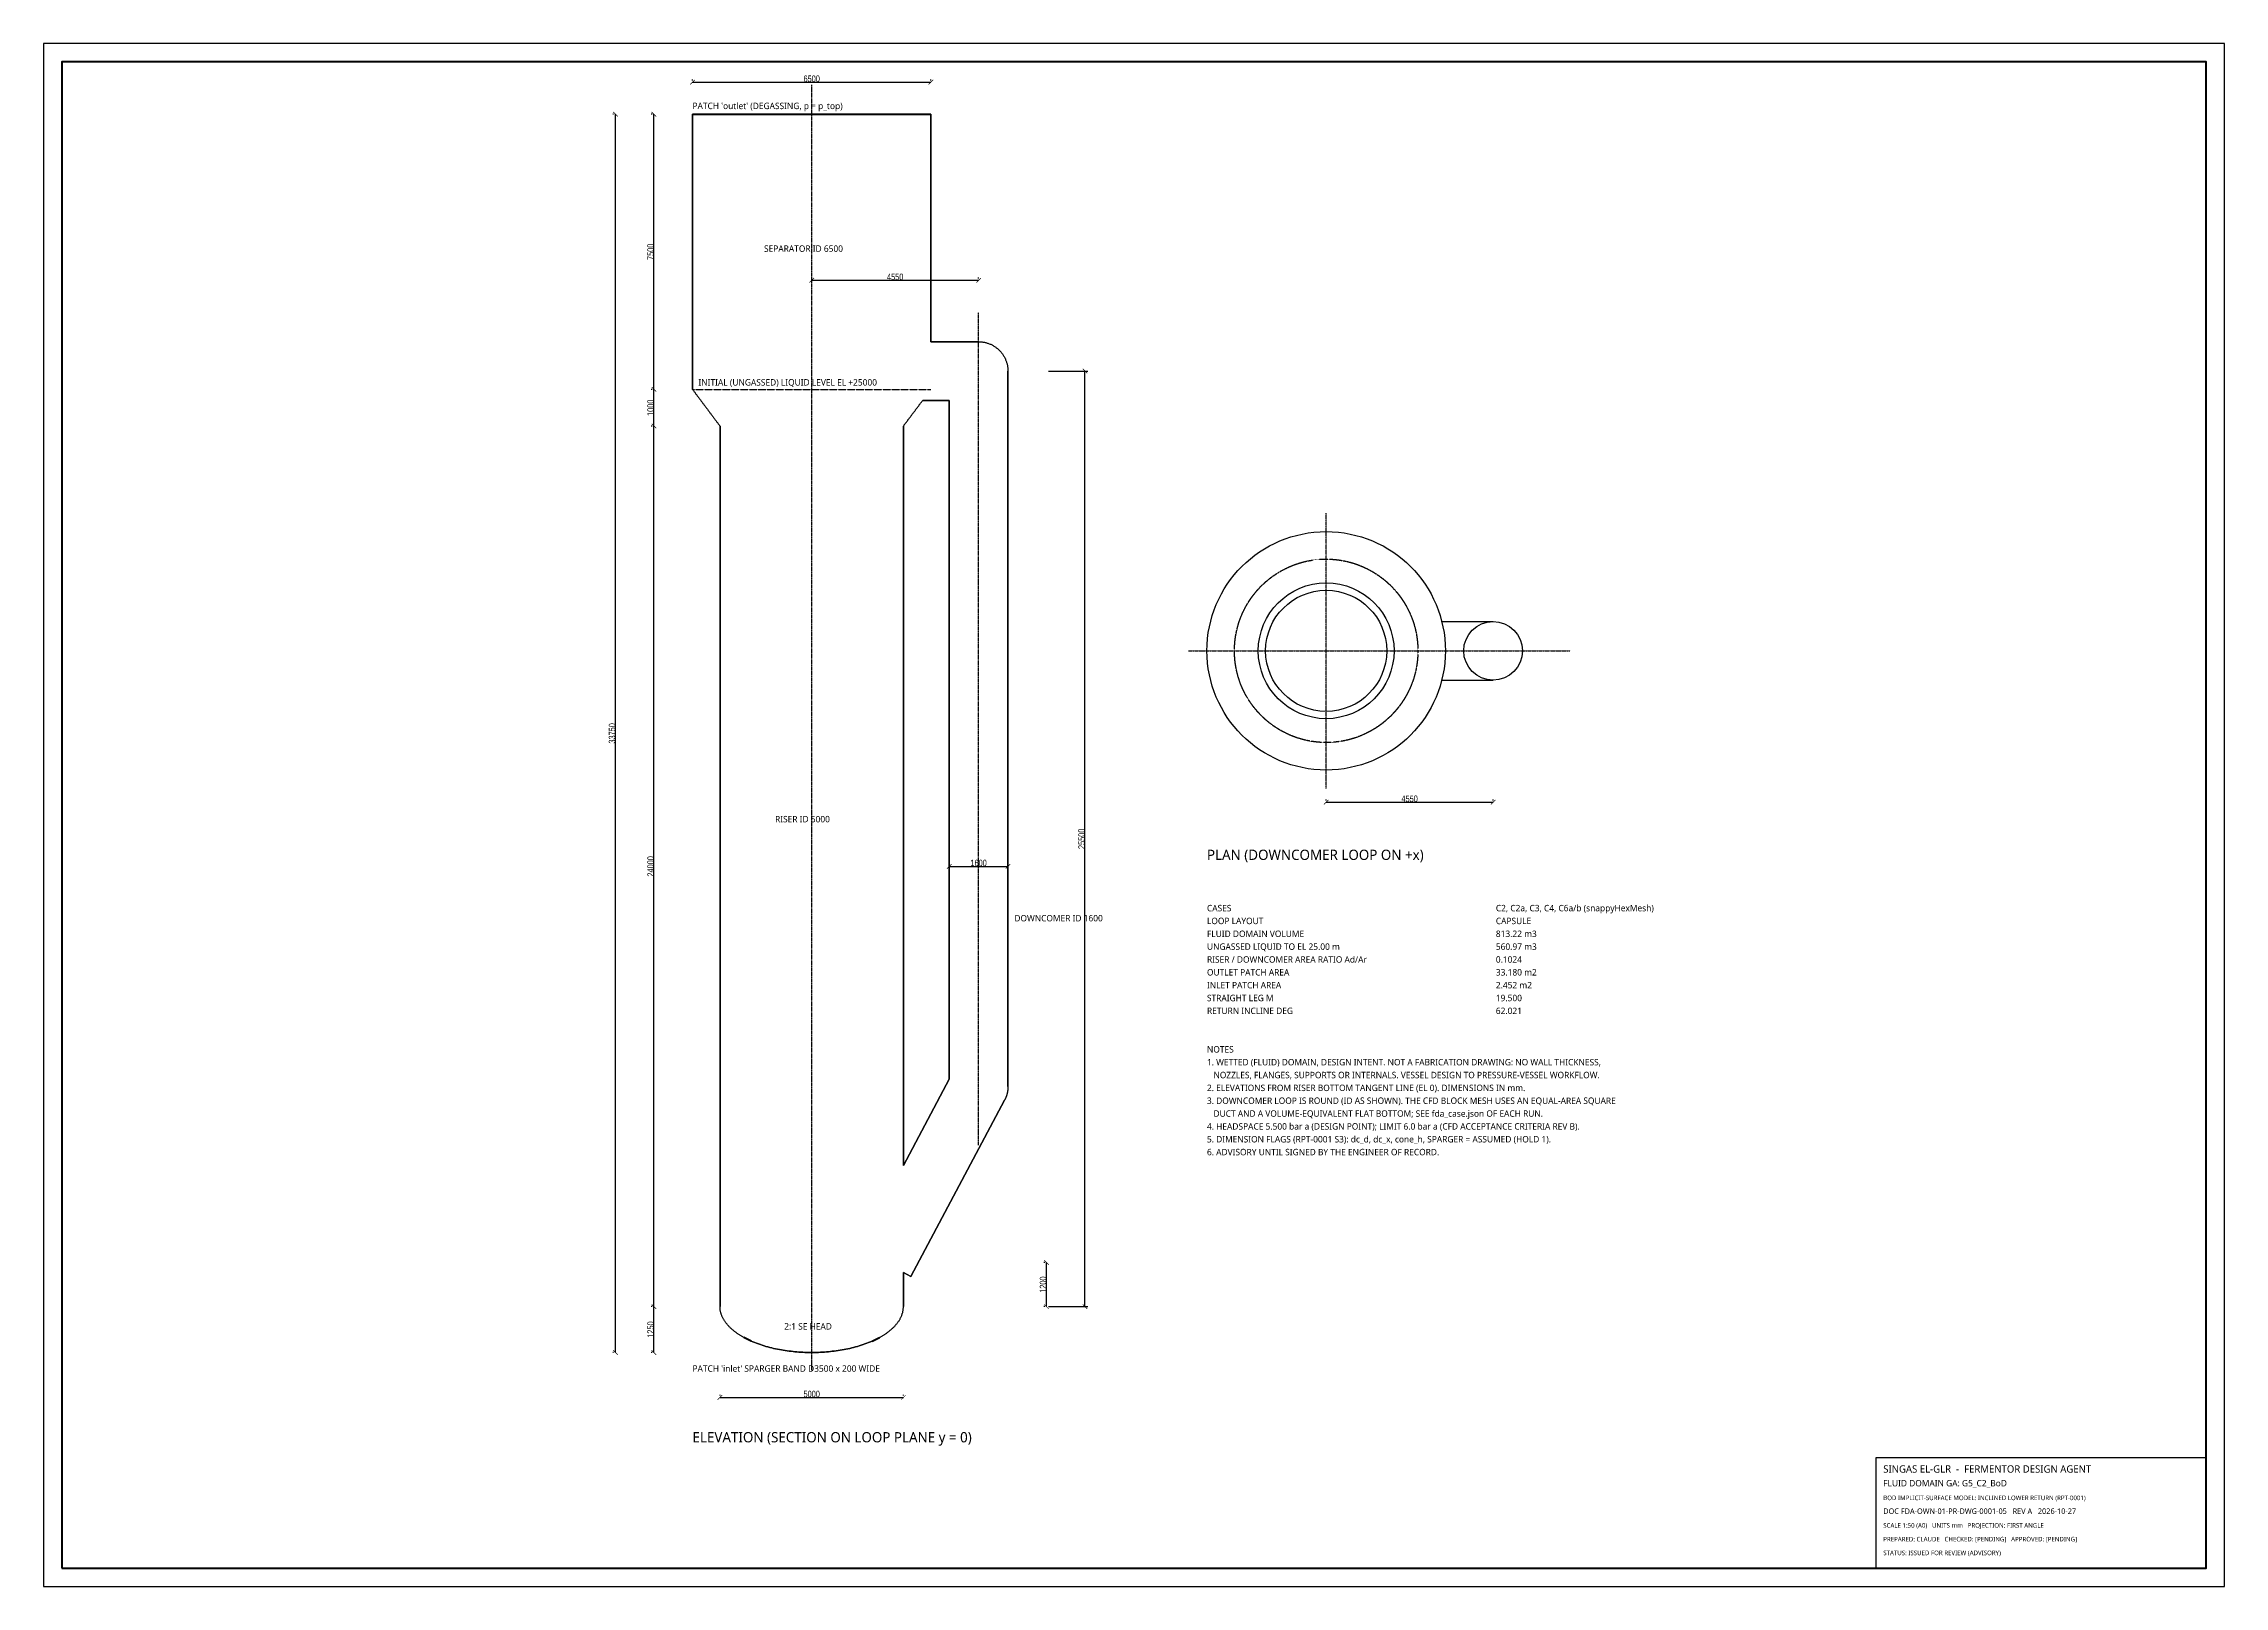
# Model space of a CAD drawing. Header units: millimetres. Extents: x -20939 to 38511, y -7625 to 34425.
import ezdxf

# ---------------------------------------------------------------- set-up
doc = ezdxf.new("R2010")
doc.units = ezdxf.units.MM
doc.linetypes.add('CENTER', pattern=[5.08, 3.175, -0.635, 0.635, -0.635])
doc.linetypes.add('DASHED', pattern=[1.524, 1.27, -0.254])
for name, color, linetype in [('BORDER', 7, 'Continuous'), ('CENTRE', 1, 'CENTER'), ('DIM', 3, 'Continuous'), ('HATCH_LIQ', 5, 'Continuous'), ('HIDDEN', 8, 'DASHED'), ('OUTLINE', 7, 'Continuous'), ('PATCH_INLET', 6, 'Continuous'), ('PATCH_OUTLET', 4, 'Continuous'), ('TEXT', 7, 'Continuous')]:
    doc.layers.add(name, color=color, linetype=linetype)
doc.styles.add('OpenSans', font='OpenSans-Regular.ttf')
doc.styles.add('OpenSansCondensed-Light', font='OpenSansCondensed-Light.ttf')
doc.dimstyles.new('FDA', dxfattribs={"dimscale": 50, "dimtxt": 3.5, "dimasz": 2.5, "dimexe": 1.5, "dimexo": 1, "dimgap": 0.1, "dimtad": 1, "dimdec": 0, "dimzin": 12, "dimdsep": 46, "dimtxsty": 'OpenSansCondensed-Light', "dimblk": 'ARCHTICK', "dimcen": 2.5, "dimazin": 3, "dimtfac": 0.5, "dimtmove": 2, "dimatfit": 3})

# ---------------------------------------------------------------- blocks, each defined once
blk = doc.blocks.new('_ARCHTICK')
at = {"color": 0, "linetype": 'BYBLOCK', "const_width": 0.15}
blk.add_lwpolyline([(-0.5, -0.5), (0.5, 0.5)], dxfattribs=at)

msp = doc.modelspace()

# ---------------------------------------------------------------- linework, layer by layer
at = {"layer": 'BORDER'}
for points in [[(-20938.9, -7625), (38511.1, -7625), (38511.1, 34425), (-20938.9, 34425)], [(29011.1, -7125), (38011.1, -7125), (38011.1, -4125), (29011.1, -4125)]]:
    msp.add_lwpolyline(points, close=True, dxfattribs=at)
at = {"layer": 'BORDER', "lineweight": 50}
msp.add_lwpolyline([(-20438.9, -7125), (38011.1, -7125), (38011.1, 33925), (-20438.9, 33925)], close=True, dxfattribs=at)
at = {"layer": 'CENTRE'}
for p, q in [((0, -1750), (0, 33300)), ((4550, 4400), (4550, 27100)), ((14025, 14125), (14025, 21625)), ((10275, 17875), (20675, 17875))]:
    msp.add_line(p, q, dxfattribs=at)
at = {"layer": 'HATCH_LIQ', "linetype": 'DASHED'}
msp.add_line((-3250, 25000), (3250, 25000), dxfattribs=at)
at = {"layer": 'HIDDEN'}
msp.add_circle((14025, 17875), 2500, dxfattribs=at)
at = {"layer": 'OUTLINE'}
for p, q in [((17175, 18675), (18575, 18675)), ((17175, 17075), (18575, 17075))]:
    msp.add_line(p, q, dxfattribs=at)
for points in [[(-3250, 32500), (3250, 32500)], [(-3250, 25000), (-3250, 32500)], [(3250, 32500), (-3250, 32500)], [(-3250, 32500), (-3250, 25000)], [(3250, 32500), (3250, 26300)], [(3250, 26300), (3250, 32500)], [(3250, 26300), (4550, 26300)], [(4550, 26300), (3250, 26300)], [(4550, 26300), (4569.9, 26299.8), (4589.9, 26299), (4609.8, 26297.8), (4629.7, 26296), (4649.5, 26293.8), (4669.2, 26291.1), (4688.9, 26287.8), (4708.5, 26284.1), (4728, 26279.9), (4747.4, 26275.3), (4766.7, 26270.1), (4785.8, 26264.5), (4804.8, 26258.3), (4823.6, 26251.8), (4842.3, 26244.7), (4860.7, 26237.2), (4879, 26229.2), (4897.1, 26220.8), (4915, 26211.9), (4932.6, 26202.6), (4950, 26192.8), (4967.1, 26182.6), (4984, 26172), (5000.7, 26161), (5017, 26149.6), (5033, 26137.7), (5048.8, 26125.5), (5064.2, 26112.8), (5079.3, 26099.8), (5094.1, 26086.4), (5108.6, 26072.7), (5122.7, 26058.6), (5136.4, 26044.1), (5149.8, 26029.3), (5162.8, 26014.2), (5175.5, 25998.8), (5187.7, 25983), (5199.6, 25967), (5211, 25950.7), (5222, 25934), (5232.6, 25917.1), (5242.8, 25900), (5252.6, 25882.6), (5261.9, 25865), (5270.8, 25847.1), (5279.2, 25829), (5287.2, 25810.7), (5294.7, 25792.3), (5301.8, 25773.6), (5308.3, 25754.8), (5314.5, 25735.8), (5320.1, 25716.7), (5325.3, 25697.4), (5329.9, 25678), (5334.1, 25658.5), (5337.8, 25638.9), (5341.1, 25619.2), (5343.8, 25599.5), (5346, 25579.7), (5347.8, 25559.8), (5349, 25539.9), (5349.8, 25519.9), (5350, 25500)], [(4550, 26300), (4569.9, 26299.8), (4589.9, 26299), (4609.8, 26297.8), (4629.7, 26296), (4649.5, 26293.8), (4669.2, 26291.1), (4688.9, 26287.8), (4708.5, 26284.1), (4728, 26279.9), (4747.4, 26275.3), (4766.7, 26270.1), (4785.8, 26264.5), (4804.8, 26258.3), (4823.6, 26251.8), (4842.3, 26244.7), (4860.7, 26237.2), (4879, 26229.2), (4897.1, 26220.8), (4915, 26211.9), (4932.6, 26202.6), (4950, 26192.8), (4967.1, 26182.6), (4984, 26172), (5000.7, 26161), (5017, 26149.6), (5033, 26137.7), (5048.8, 26125.5), (5064.2, 26112.8), (5079.3, 26099.8), (5094.1, 26086.4), (5108.6, 26072.7), (5122.7, 26058.6), (5136.4, 26044.1), (5149.8, 26029.3), (5162.8, 26014.2), (5175.5, 25998.8), (5187.7, 25983), (5199.6, 25967), (5211, 25950.7), (5222, 25934), (5232.6, 25917.1), (5242.8, 25900), (5252.6, 25882.6), (5261.9, 25865), (5270.8, 25847.1), (5279.2, 25829), (5287.2, 25810.7), (5294.7, 25792.3), (5301.8, 25773.6), (5308.3, 25754.8), (5314.5, 25735.8), (5320.1, 25716.7), (5325.3, 25697.4), (5329.9, 25678), (5334.1, 25658.5), (5337.8, 25638.9), (5341.1, 25619.2), (5343.8, 25599.5), (5346, 25579.7), (5347.8, 25559.8), (5349, 25539.9), (5349.8, 25519.9), (5350, 25500)], [(-3250, 25000), (-3238.1, 24984.1), (-3226.2, 24968.3), (-3214.3, 24952.4), (-3202.4, 24936.5), (-3190.5, 24920.6), (-3178.6, 24904.8), (-3166.7, 24888.9), (-3154.8, 24873), (-3142.9, 24857.1), (-3131, 24841.3), (-3119, 24825.4), (-3107.1, 24809.5), (-3095.2, 24793.7), (-3083.3, 24777.8), (-3071.4, 24761.9), (-3059.5, 24746), (-3047.6, 24730.2), (-3035.7, 24714.3), (-3023.8, 24698.4), (-3011.9, 24682.5), (-3000, 24666.7), (-2988.1, 24650.8), (-2976.2, 24634.9), (-2964.3, 24619), (-2952.4, 24603.2), (-2940.5, 24587.3), (-2928.6, 24571.4), (-2916.7, 24555.6), (-2904.8, 24539.7), (-2892.9, 24523.8), (-2881, 24507.9), (-2869, 24492.1), (-2857.1, 24476.2), (-2845.2, 24460.3), (-2833.3, 24444.4), (-2821.4, 24428.6), (-2809.5, 24412.7), (-2797.6, 24396.8), (-2785.7, 24381), (-2773.8, 24365.1), (-2761.9, 24349.2), (-2750, 24333.3), (-2738.1, 24317.5), (-2726.2, 24301.6), (-2714.3, 24285.7), (-2702.4, 24269.8), (-2690.5, 24254), (-2678.6, 24238.1), (-2666.7, 24222.2), (-2654.8, 24206.3), (-2642.9, 24190.5), (-2631, 24174.6), (-2619, 24158.7), (-2607.1, 24142.9), (-2595.2, 24127), (-2583.3, 24111.1), (-2571.4, 24095.2), (-2559.5, 24079.4), (-2547.6, 24063.5), (-2535.7, 24047.6), (-2523.8, 24031.7), (-2511.9, 24015.9), (-2500, 24000)], [(-3250, 25000), (-3238.1, 24984.1), (-3226.2, 24968.3), (-3214.3, 24952.4), (-3202.4, 24936.5), (-3190.5, 24920.6), (-3178.6, 24904.8), (-3166.7, 24888.9), (-3154.8, 24873), (-3142.9, 24857.1), (-3131, 24841.3), (-3119, 24825.4), (-3107.1, 24809.5), (-3095.2, 24793.7), (-3083.3, 24777.8), (-3071.4, 24761.9), (-3059.5, 24746), (-3047.6, 24730.2), (-3035.7, 24714.3), (-3023.8, 24698.4), (-3011.9, 24682.5), (-3000, 24666.7), (-2988.1, 24650.8), (-2976.2, 24634.9), (-2964.3, 24619), (-2952.4, 24603.2), (-2940.5, 24587.3), (-2928.6, 24571.4), (-2916.7, 24555.6), (-2904.8, 24539.7), (-2892.9, 24523.8), (-2881, 24507.9), (-2869, 24492.1), (-2857.1, 24476.2), (-2845.2, 24460.3), (-2833.3, 24444.4), (-2821.4, 24428.6), (-2809.5, 24412.7), (-2797.6, 24396.8), (-2785.7, 24381), (-2773.8, 24365.1), (-2761.9, 24349.2), (-2750, 24333.3), (-2738.1, 24317.5), (-2726.2, 24301.6), (-2714.3, 24285.7), (-2702.4, 24269.8), (-2690.5, 24254), (-2678.6, 24238.1), (-2666.7, 24222.2), (-2654.8, 24206.3), (-2642.9, 24190.5), (-2631, 24174.6), (-2619, 24158.7), (-2607.1, 24142.9), (-2595.2, 24127), (-2583.3, 24111.1), (-2571.4, 24095.2), (-2559.5, 24079.4), (-2547.6, 24063.5), (-2535.7, 24047.6), (-2523.8, 24031.7), (-2511.9, 24015.9), (-2500, 24000)], [(5350, 25500), (5350, 6000)], [(5350, 6000), (5350, 25500)], [(2500, 24000), (2508.3, 24011.1), (2516.7, 24022.2), (2525, 24033.3), (2533.3, 24044.4), (2541.7, 24055.6), (2550, 24066.7), (2558.3, 24077.8), (2566.7, 24088.9), (2575, 24100), (2583.3, 24111.1), (2591.7, 24122.2), (2600, 24133.3), (2608.3, 24144.4), (2616.7, 24155.6), (2625, 24166.7), (2633.3, 24177.8), (2641.7, 24188.9), (2650, 24200), (2658.3, 24211.1), (2666.7, 24222.2), (2675, 24233.3), (2683.3, 24244.4), (2691.7, 24255.6), (2700, 24266.7), (2708.3, 24277.8), (2716.7, 24288.9), (2725, 24300), (2733.3, 24311.1), (2741.7, 24322.2), (2750, 24333.3), (2758.3, 24344.4), (2766.7, 24355.6), (2775, 24366.7), (2783.3, 24377.8), (2791.7, 24388.9), (2800, 24400), (2808.3, 24411.1), (2816.7, 24422.2), (2825, 24433.3), (2833.3, 24444.4), (2841.7, 24455.6), (2850, 24466.7), (2858.3, 24477.8), (2866.7, 24488.9), (2875, 24500), (2883.3, 24511.1), (2891.7, 24522.2), (2900, 24533.3), (2908.3, 24544.4), (2916.7, 24555.6), (2925, 24566.7), (2933.3, 24577.8), (2941.7, 24588.9), (2950, 24600), (2958.3, 24611.1), (2966.7, 24622.2), (2975, 24633.3), (2983.3, 24644.4), (2991.7, 24655.6), (3000, 24666.7), (3008.3, 24677.8), (3016.7, 24688.9), (3025, 24700)], [(2500, 24000), (2508.3, 24011.1), (2516.7, 24022.2), (2525, 24033.3), (2533.3, 24044.4), (2541.7, 24055.6), (2550, 24066.7), (2558.3, 24077.8), (2566.7, 24088.9), (2575, 24100), (2583.3, 24111.1), (2591.7, 24122.2), (2600, 24133.3), (2608.3, 24144.4), (2616.7, 24155.6), (2625, 24166.7), (2633.3, 24177.8), (2641.7, 24188.9), (2650, 24200), (2658.3, 24211.1), (2666.7, 24222.2), (2675, 24233.3), (2683.3, 24244.4), (2691.7, 24255.6), (2700, 24266.7), (2708.3, 24277.8), (2716.7, 24288.9), (2725, 24300), (2733.3, 24311.1), (2741.7, 24322.2), (2750, 24333.3), (2758.3, 24344.4), (2766.7, 24355.6), (2775, 24366.7), (2783.3, 24377.8), (2791.7, 24388.9), (2800, 24400), (2808.3, 24411.1), (2816.7, 24422.2), (2825, 24433.3), (2833.3, 24444.4), (2841.7, 24455.6), (2850, 24466.7), (2858.3, 24477.8), (2866.7, 24488.9), (2875, 24500), (2883.3, 24511.1), (2891.7, 24522.2), (2900, 24533.3), (2908.3, 24544.4), (2916.7, 24555.6), (2925, 24566.7), (2933.3, 24577.8), (2941.7, 24588.9), (2950, 24600), (2958.3, 24611.1), (2966.7, 24622.2), (2975, 24633.3), (2983.3, 24644.4), (2991.7, 24655.6), (3000, 24666.7), (3008.3, 24677.8), (3016.7, 24688.9), (3025, 24700)], [(3750, 24700), (3025, 24700)], [(3025, 24700), (3750, 24700)], [(3750, 6199.3), (3750, 24700)], [(3750, 24700), (3750, 6199.3)], [(-2500, 0), (-2500, 24000)], [(-2500, 24000), (-2500, 0)], [(2500, 24000), (2500, 3846.4)], [(2500, 3846.4), (2500, 24000)], [(2500, 3846.4), (3750, 6199.3)], [(3750, 6199.3), (2500, 3846.4)], [(5350, 6000), (5350, 5993.8), (5349.9, 5987.6), (5349.8, 5981.4), (5349.6, 5975.2), (5349.4, 5969), (5349.1, 5962.8), (5348.8, 5956.6), (5348.5, 5950.4), (5348.1, 5944.2), (5347.6, 5938.1), (5347.1, 5931.9), (5346.5, 5925.7), (5345.9, 5919.5), (5345.3, 5913.4), (5344.6, 5907.2), (5343.9, 5901), (5343.1, 5894.9), (5342.2, 5888.7), (5341.3, 5882.6), (5340.4, 5876.5), (5339.4, 5870.4), (5338.4, 5864.2), (5337.3, 5858.1), (5336.2, 5852), (5335, 5845.9), (5333.8, 5839.9), (5332.5, 5833.8), (5331.2, 5827.7), (5329.9, 5821.7), (5328.5, 5815.6), (5327, 5809.6), (5325.5, 5803.6), (5324, 5797.6), (5322.4, 5791.6), (5320.7, 5785.6), (5319.1, 5779.6), (5317.3, 5773.7), (5315.5, 5767.8), (5313.7, 5761.8), (5311.9, 5755.9), (5309.9, 5750), (5308, 5744.1), (5306, 5738.3), (5303.9, 5732.4), (5301.8, 5726.6), (5299.7, 5720.8), (5297.5, 5715), (5295.3, 5709.2), (5293, 5703.4), (5290.7, 5697.7), (5288.3, 5691.9), (5285.9, 5686.2), (5283.4, 5680.5), (5280.9, 5674.8), (5278.4, 5669.2), (5275.8, 5663.5), (5273.2, 5657.9), (5270.5, 5652.3), (5267.8, 5646.8), (5265, 5641.2), (5262.2, 5635.7), (5259.4, 5630.2), (5256.5, 5624.7)], [(5350, 6000), (5350, 5993.8), (5349.9, 5987.6), (5349.8, 5981.4), (5349.6, 5975.2), (5349.4, 5969), (5349.1, 5962.8), (5348.8, 5956.6), (5348.5, 5950.4), (5348.1, 5944.2), (5347.6, 5938.1), (5347.1, 5931.9), (5346.5, 5925.7), (5345.9, 5919.5), (5345.3, 5913.4), (5344.6, 5907.2), (5343.9, 5901), (5343.1, 5894.9), (5342.2, 5888.7), (5341.3, 5882.6), (5340.4, 5876.5), (5339.4, 5870.4), (5338.4, 5864.2), (5337.3, 5858.1), (5336.2, 5852), (5335, 5845.9), (5333.8, 5839.9), (5332.5, 5833.8), (5331.2, 5827.7), (5329.9, 5821.7), (5328.5, 5815.6), (5327, 5809.6), (5325.5, 5803.6), (5324, 5797.6), (5322.4, 5791.6), (5320.7, 5785.6), (5319.1, 5779.6), (5317.3, 5773.7), (5315.5, 5767.8), (5313.7, 5761.8), (5311.9, 5755.9), (5309.9, 5750), (5308, 5744.1), (5306, 5738.3), (5303.9, 5732.4), (5301.8, 5726.6), (5299.7, 5720.8), (5297.5, 5715), (5295.3, 5709.2), (5293, 5703.4), (5290.7, 5697.7), (5288.3, 5691.9), (5285.9, 5686.2), (5283.4, 5680.5), (5280.9, 5674.8), (5278.4, 5669.2), (5275.8, 5663.5), (5273.2, 5657.9), (5270.5, 5652.3), (5267.8, 5646.8), (5265, 5641.2), (5262.2, 5635.7), (5259.4, 5630.2), (5256.5, 5624.7)], [(5256.5, 5624.7), (2706.5, 824.7)], [(2706.5, 824.7), (5256.5, 5624.7)], [(2500, 934.4), (2500, 0)], [(2706.5, 824.7), (2500, 934.4)], [(2500, 0), (2500, 934.4)], [(2500, 934.4), (2706.5, 824.7)], [(-1850, -840.8), (-1865.5, -832.2), (-1880.9, -823.5), (-1896.2, -814.6), (-1911.4, -805.7), (-1926.6, -796.6), (-1941.7, -787.4), (-1956.7, -778), (-1971.6, -768.5), (-1986.5, -758.9), (-2001.2, -749.2), (-2015.9, -739.3), (-2030.5, -729.2), (-2044.9, -719.1), (-2059.3, -708.8), (-2073.5, -698.3), (-2087.7, -687.7), (-2101.7, -676.9), (-2115.6, -666), (-2129.4, -654.9), (-2143.1, -643.7), (-2156.6, -632.3), (-2170, -620.7), (-2183.2, -609), (-2196.3, -597.1), (-2209.3, -585), (-2222, -572.8), (-2234.7, -560.4), (-2247.1, -547.8), (-2259.4, -535.1), (-2271.4, -522.2), (-2283.3, -509.1), (-2295, -495.8), (-2306.4, -482.3), (-2317.7, -468.6), (-2328.7, -454.8), (-2339.4, -440.8), (-2349.9, -426.5), (-2360.2, -412.1), (-2370.2, -397.5), (-2379.9, -382.8), (-2389.3, -367.8), (-2398.4, -352.6), (-2407.3, -337.3), (-2415.7, -321.8), (-2423.9, -306.1), (-2431.7, -290.2), (-2439.1, -274.2), (-2446.2, -258), (-2452.9, -241.6), (-2459.1, -225.1), (-2465, -208.4), (-2470.5, -191.5), (-2475.5, -174.6), (-2480.1, -157.5), (-2484.2, -140.3), (-2487.9, -123), (-2491.1, -105.6), (-2493.8, -88.1), (-2496, -70.6), (-2497.8, -53), (-2499, -35.4), (-2499.8, -17.7), (-2500, 0)], [(-1850, -840.8), (-1865.5, -832.2), (-1880.9, -823.5), (-1896.2, -814.6), (-1911.4, -805.7), (-1926.6, -796.6), (-1941.7, -787.4), (-1956.7, -778), (-1971.6, -768.5), (-1986.5, -758.9), (-2001.2, -749.2), (-2015.9, -739.3), (-2030.5, -729.2), (-2044.9, -719.1), (-2059.3, -708.8), (-2073.5, -698.3), (-2087.7, -687.7), (-2101.7, -676.9), (-2115.6, -666), (-2129.4, -654.9), (-2143.1, -643.7), (-2156.6, -632.3), (-2170, -620.7), (-2183.2, -609), (-2196.3, -597.1), (-2209.3, -585), (-2222, -572.8), (-2234.7, -560.4), (-2247.1, -547.8), (-2259.4, -535.1), (-2271.4, -522.2), (-2283.3, -509.1), (-2295, -495.8), (-2306.4, -482.3), (-2317.7, -468.6), (-2328.7, -454.8), (-2339.4, -440.8), (-2349.9, -426.5), (-2360.2, -412.1), (-2370.2, -397.5), (-2379.9, -382.8), (-2389.3, -367.8), (-2398.4, -352.6), (-2407.3, -337.3), (-2415.7, -321.8), (-2423.9, -306.1), (-2431.7, -290.2), (-2439.1, -274.2), (-2446.2, -258), (-2452.9, -241.6), (-2459.1, -225.1), (-2465, -208.4), (-2470.5, -191.5), (-2475.5, -174.6), (-2480.1, -157.5), (-2484.2, -140.3), (-2487.9, -123), (-2491.1, -105.6), (-2493.8, -88.1), (-2496, -70.6), (-2497.8, -53), (-2499, -35.4), (-2499.8, -17.7), (-2500, 0)], [(1850, -840.8), (1865.5, -832.2), (1880.9, -823.5), (1896.2, -814.6), (1911.4, -805.7), (1926.6, -796.6), (1941.7, -787.4), (1956.7, -778), (1971.6, -768.5), (1986.5, -758.9), (2001.2, -749.2), (2015.9, -739.3), (2030.5, -729.2), (2044.9, -719.1), (2059.3, -708.8), (2073.5, -698.3), (2087.7, -687.7), (2101.7, -676.9), (2115.6, -666), (2129.4, -654.9), (2143.1, -643.7), (2156.6, -632.3), (2170, -620.7), (2183.2, -609), (2196.3, -597.1), (2209.3, -585), (2222, -572.8), (2234.7, -560.4), (2247.1, -547.8), (2259.4, -535.1), (2271.4, -522.2), (2283.3, -509.1), (2295, -495.8), (2306.4, -482.3), (2317.7, -468.6), (2328.7, -454.8), (2339.4, -440.8), (2349.9, -426.5), (2360.2, -412.1), (2370.2, -397.5), (2379.9, -382.8), (2389.3, -367.8), (2398.4, -352.6), (2407.3, -337.3), (2415.7, -321.8), (2423.9, -306.1), (2431.7, -290.2), (2439.1, -274.2), (2446.2, -258), (2452.9, -241.6), (2459.1, -225.1), (2465, -208.4), (2470.5, -191.5), (2475.5, -174.6), (2480.1, -157.5), (2484.2, -140.3), (2487.9, -123), (2491.1, -105.6), (2493.8, -88.1), (2496, -70.6), (2497.8, -53), (2499, -35.4), (2499.8, -17.7), (2500, 0)], [(1850, -840.8), (1865.5, -832.2), (1880.9, -823.5), (1896.2, -814.6), (1911.4, -805.7), (1926.6, -796.6), (1941.7, -787.4), (1956.7, -778), (1971.6, -768.5), (1986.5, -758.9), (2001.2, -749.2), (2015.9, -739.3), (2030.5, -729.2), (2044.9, -719.1), (2059.3, -708.8), (2073.5, -698.3), (2087.7, -687.7), (2101.7, -676.9), (2115.6, -666), (2129.4, -654.9), (2143.1, -643.7), (2156.6, -632.3), (2170, -620.7), (2183.2, -609), (2196.3, -597.1), (2209.3, -585), (2222, -572.8), (2234.7, -560.4), (2247.1, -547.8), (2259.4, -535.1), (2271.4, -522.2), (2283.3, -509.1), (2295, -495.8), (2306.4, -482.3), (2317.7, -468.6), (2328.7, -454.8), (2339.4, -440.8), (2349.9, -426.5), (2360.2, -412.1), (2370.2, -397.5), (2379.9, -382.8), (2389.3, -367.8), (2398.4, -352.6), (2407.3, -337.3), (2415.7, -321.8), (2423.9, -306.1), (2431.7, -290.2), (2439.1, -274.2), (2446.2, -258), (2452.9, -241.6), (2459.1, -225.1), (2465, -208.4), (2470.5, -191.5), (2475.5, -174.6), (2480.1, -157.5), (2484.2, -140.3), (2487.9, -123), (2491.1, -105.6), (2493.8, -88.1), (2496, -70.6), (2497.8, -53), (2499, -35.4), (2499.8, -17.7), (2500, 0)], [(-1650, -939.1), (-1653.2, -937.7), (-1656.5, -936.2), (-1659.7, -934.8), (-1662.9, -933.4), (-1666.2, -931.9), (-1669.4, -930.5), (-1672.6, -929), (-1675.9, -927.6), (-1679.1, -926.1), (-1682.3, -924.6), (-1685.5, -923.2), (-1688.7, -921.7), (-1692, -920.2), (-1695.2, -918.7), (-1698.4, -917.3), (-1701.6, -915.8), (-1704.8, -914.3), (-1708, -912.8), (-1711.2, -911.3), (-1714.4, -909.8), (-1717.6, -908.3), (-1720.8, -906.8), (-1724, -905.2), (-1727.2, -903.7), (-1730.4, -902.2), (-1733.6, -900.6), (-1736.8, -899.1), (-1740, -897.6), (-1743.1, -896), (-1746.3, -894.5), (-1749.5, -892.9), (-1752.7, -891.4), (-1755.9, -889.8), (-1759, -888.2), (-1762.2, -886.7), (-1765.4, -885.1), (-1768.5, -883.5), (-1771.7, -881.9), (-1774.9, -880.3), (-1778, -878.7), (-1781.2, -877.1), (-1784.3, -875.5), (-1787.5, -873.9), (-1790.6, -872.3), (-1793.8, -870.7), (-1796.9, -869.1), (-1800.1, -867.4), (-1803.2, -865.8), (-1806.3, -864.2), (-1809.5, -862.5), (-1812.6, -860.9), (-1815.7, -859.2), (-1818.9, -857.6), (-1822, -855.9), (-1825.1, -854.2), (-1828.2, -852.6), (-1831.3, -850.9), (-1834.5, -849.2), (-1837.6, -847.5), (-1840.7, -845.9), (-1843.8, -844.2), (-1846.9, -842.5), (-1850, -840.8)], [(-1650, -939.1), (-1653.2, -937.7), (-1656.5, -936.2), (-1659.7, -934.8), (-1662.9, -933.4), (-1666.2, -931.9), (-1669.4, -930.5), (-1672.6, -929), (-1675.9, -927.6), (-1679.1, -926.1), (-1682.3, -924.6), (-1685.5, -923.2), (-1688.7, -921.7), (-1692, -920.2), (-1695.2, -918.7), (-1698.4, -917.3), (-1701.6, -915.8), (-1704.8, -914.3), (-1708, -912.8), (-1711.2, -911.3), (-1714.4, -909.8), (-1717.6, -908.3), (-1720.8, -906.8), (-1724, -905.2), (-1727.2, -903.7), (-1730.4, -902.2), (-1733.6, -900.6), (-1736.8, -899.1), (-1740, -897.6), (-1743.1, -896), (-1746.3, -894.5), (-1749.5, -892.9), (-1752.7, -891.4), (-1755.9, -889.8), (-1759, -888.2), (-1762.2, -886.7), (-1765.4, -885.1), (-1768.5, -883.5), (-1771.7, -881.9), (-1774.9, -880.3), (-1778, -878.7), (-1781.2, -877.1), (-1784.3, -875.5), (-1787.5, -873.9), (-1790.6, -872.3), (-1793.8, -870.7), (-1796.9, -869.1), (-1800.1, -867.4), (-1803.2, -865.8), (-1806.3, -864.2), (-1809.5, -862.5), (-1812.6, -860.9), (-1815.7, -859.2), (-1818.9, -857.6), (-1822, -855.9), (-1825.1, -854.2), (-1828.2, -852.6), (-1831.3, -850.9), (-1834.5, -849.2), (-1837.6, -847.5), (-1840.7, -845.9), (-1843.8, -844.2), (-1846.9, -842.5), (-1850, -840.8)], [(-1650, -939.1), (-1600.7, -960.2), (-1550.9, -980.4), (-1500.9, -999.7), (-1450.5, -1018.1), (-1399.8, -1035.7), (-1348.8, -1052.5), (-1297.6, -1068.5), (-1246.1, -1083.7), (-1194.4, -1098.1), (-1142.5, -1111.8), (-1090.5, -1124.8), (-1038.2, -1137.1), (-985.8, -1148.7), (-933.3, -1159.6), (-880.6, -1169.9), (-827.8, -1179.5), (-774.9, -1188.4), (-721.9, -1196.8), (-668.7, -1204.4), (-615.6, -1211.5), (-562.3, -1218), (-508.9, -1223.8), (-455.5, -1229.1), (-402.1, -1233.7), (-348.5, -1237.8), (-295, -1241.3), (-241.4, -1244.2), (-187.8, -1246.5), (-134.1, -1248.2), (-80.5, -1249.4), (-26.8, -1249.9), (26.8, -1249.9), (80.5, -1249.4), (134.1, -1248.2), (187.8, -1246.5), (241.4, -1244.2), (295, -1241.3), (348.5, -1237.8), (402.1, -1233.7), (455.5, -1229.1), (508.9, -1223.8), (562.3, -1218), (615.6, -1211.5), (668.7, -1204.4), (721.9, -1196.8), (774.9, -1188.4), (827.8, -1179.5), (880.6, -1169.9), (933.3, -1159.6), (985.8, -1148.7), (1038.2, -1137.1), (1090.5, -1124.8), (1142.5, -1111.8), (1194.4, -1098.1), (1246.1, -1083.7), (1297.6, -1068.5), (1348.8, -1052.5), (1399.8, -1035.7), (1450.5, -1018.1), (1500.9, -999.7), (1550.9, -980.4), (1600.7, -960.2), (1650, -939.1)], [(1650, -939.1), (1600.7, -960.2), (1550.9, -980.4), (1500.9, -999.7), (1450.5, -1018.1), (1399.8, -1035.7), (1348.8, -1052.5), (1297.6, -1068.5), (1246.1, -1083.7), (1194.4, -1098.1), (1142.5, -1111.8), (1090.5, -1124.8), (1038.2, -1137.1), (985.8, -1148.7), (933.3, -1159.6), (880.6, -1169.9), (827.8, -1179.5), (774.9, -1188.4), (721.9, -1196.8), (668.7, -1204.4), (615.6, -1211.5), (562.3, -1218), (508.9, -1223.8), (455.5, -1229.1), (402.1, -1233.7), (348.5, -1237.8), (295, -1241.3), (241.4, -1244.2), (187.8, -1246.5), (134.1, -1248.2), (80.5, -1249.4), (26.8, -1249.9), (-26.8, -1249.9), (-80.5, -1249.4), (-134.1, -1248.2), (-187.8, -1246.5), (-241.4, -1244.2), (-295, -1241.3), (-348.5, -1237.8), (-402.1, -1233.7), (-455.5, -1229.1), (-508.9, -1223.8), (-562.3, -1218), (-615.6, -1211.5), (-668.7, -1204.4), (-721.9, -1196.8), (-774.9, -1188.4), (-827.8, -1179.5), (-880.6, -1169.9), (-933.3, -1159.6), (-985.8, -1148.7), (-1038.2, -1137.1), (-1090.5, -1124.8), (-1142.5, -1111.8), (-1194.4, -1098.1), (-1246.1, -1083.7), (-1297.6, -1068.5), (-1348.8, -1052.5), (-1399.8, -1035.7), (-1450.5, -1018.1), (-1500.9, -999.7), (-1550.9, -980.4), (-1600.7, -960.2), (-1650, -939.1)], [(1650, -939.1), (1653.2, -937.7), (1656.5, -936.2), (1659.7, -934.8), (1662.9, -933.4), (1666.2, -931.9), (1669.4, -930.5), (1672.6, -929), (1675.9, -927.6), (1679.1, -926.1), (1682.3, -924.6), (1685.5, -923.2), (1688.7, -921.7), (1692, -920.2), (1695.2, -918.7), (1698.4, -917.3), (1701.6, -915.8), (1704.8, -914.3), (1708, -912.8), (1711.2, -911.3), (1714.4, -909.8), (1717.6, -908.3), (1720.8, -906.8), (1724, -905.2), (1727.2, -903.7), (1730.4, -902.2), (1733.6, -900.6), (1736.8, -899.1), (1740, -897.6), (1743.1, -896), (1746.3, -894.5), (1749.5, -892.9), (1752.7, -891.4), (1755.9, -889.8), (1759, -888.2), (1762.2, -886.7), (1765.4, -885.1), (1768.5, -883.5), (1771.7, -881.9), (1774.9, -880.3), (1778, -878.7), (1781.2, -877.1), (1784.3, -875.5), (1787.5, -873.9), (1790.6, -872.3), (1793.8, -870.7), (1796.9, -869.1), (1800.1, -867.4), (1803.2, -865.8), (1806.3, -864.2), (1809.5, -862.5), (1812.6, -860.9), (1815.7, -859.2), (1818.9, -857.6), (1822, -855.9), (1825.1, -854.2), (1828.2, -852.6), (1831.3, -850.9), (1834.5, -849.2), (1837.6, -847.5), (1840.7, -845.9), (1843.8, -844.2), (1846.9, -842.5), (1850, -840.8)], [(1650, -939.1), (1653.2, -937.7), (1656.5, -936.2), (1659.7, -934.8), (1662.9, -933.4), (1666.2, -931.9), (1669.4, -930.5), (1672.6, -929), (1675.9, -927.6), (1679.1, -926.1), (1682.3, -924.6), (1685.5, -923.2), (1688.7, -921.7), (1692, -920.2), (1695.2, -918.7), (1698.4, -917.3), (1701.6, -915.8), (1704.8, -914.3), (1708, -912.8), (1711.2, -911.3), (1714.4, -909.8), (1717.6, -908.3), (1720.8, -906.8), (1724, -905.2), (1727.2, -903.7), (1730.4, -902.2), (1733.6, -900.6), (1736.8, -899.1), (1740, -897.6), (1743.1, -896), (1746.3, -894.5), (1749.5, -892.9), (1752.7, -891.4), (1755.9, -889.8), (1759, -888.2), (1762.2, -886.7), (1765.4, -885.1), (1768.5, -883.5), (1771.7, -881.9), (1774.9, -880.3), (1778, -878.7), (1781.2, -877.1), (1784.3, -875.5), (1787.5, -873.9), (1790.6, -872.3), (1793.8, -870.7), (1796.9, -869.1), (1800.1, -867.4), (1803.2, -865.8), (1806.3, -864.2), (1809.5, -862.5), (1812.6, -860.9), (1815.7, -859.2), (1818.9, -857.6), (1822, -855.9), (1825.1, -854.2), (1828.2, -852.6), (1831.3, -850.9), (1834.5, -849.2), (1837.6, -847.5), (1840.7, -845.9), (1843.8, -844.2), (1846.9, -842.5), (1850, -840.8)]]:
    msp.add_lwpolyline(points, dxfattribs=at)
for centre, radius in [((14025, 17875), 3250), ((18575, 17875), 800)]:
    msp.add_circle(centre, radius, dxfattribs=at)
at = {"layer": 'PATCH_INLET', "lineweight": 70}
for p, q in [((-1650, -939.1), (-1850, -840.8)), ((1650, -939.1), (1850, -840.8))]:
    msp.add_line(p, q, dxfattribs=at)
at = {"layer": 'PATCH_INLET'}
for radius in [1850, 1650]:
    msp.add_circle((14025, 17875), radius, dxfattribs=at)
at = {"layer": 'PATCH_OUTLET', "lineweight": 70}
msp.add_line((-3250, 32500), (3250, 32500), dxfattribs=at)

# ---------------------------------------------------------------- texts
at = {"layer": 'BORDER', "style": 'OpenSans'}
for s, height, p in [('SINGAS EL-GLR  -  FERMENTOR DESIGN AGENT', 200, (29211.1, -4525)), ('FLUID DOMAIN GA: G5_C2_BoD', 175, (29211.1, -4900)), ('BOD IMPLICIT-SURFACE MODEL: INCLINED LOWER RETURN (RPT-0001)', 125, (29211.1, -5275)), ('SCALE 1:50 (A0)   UNITS mm   PROJECTION: FIRST ANGLE', 125, (29211.1, -6025)), ('DOC FDA-OWN-01-PR-DWG-0001-05   REV A   2026-10-27', 150, (29211.1, -5650)), ('PREPARED: CLAUDE   CHECKED: [PENDING]   APPROVED: [PENDING]', 125, (29211.1, -6400)), ('STATUS: ISSUED FOR REVIEW (ADVISORY)', 125, (29211.1, -6775))]:
    msp.add_text(s, height=height, dxfattribs=at).set_placement(p)
at = {"layer": 'HATCH_LIQ', "style": 'OpenSans'}
msp.add_text('INITIAL (UNGASSED) LIQUID LEVEL EL +25000', height=175, dxfattribs=at).set_placement((-3087.5, 25105))
at = {"layer": 'PATCH_INLET', "style": 'OpenSans'}
msp.add_text("PATCH 'inlet' SPARGER BAND D3500 x 200 WIDE", height=175, dxfattribs=at).set_placement((-3250, -1775))
at = {"layer": 'PATCH_OUTLET', "style": 'OpenSans'}
msp.add_text("PATCH 'outlet' (DEGASSING, p = p_top)", height=175, dxfattribs=at).set_placement((-3250, 32640))
at = {"layer": 'TEXT', "style": 'OpenSans'}
for s, height, p in [('SEPARATOR ID 6500', 175, (-1300, 28750)), ('RISER ID 5000', 175, (-1000, 13200)), ('PLAN (DOWNCOMER LOOP ON +x)', 280, (10775, 12175)), ('CASES', 175, (10775, 10775)), ('C2, C2a, C3, C4, C6a/b (snappyHexMesh)', 175, (18650, 10775)), ('DOWNCOMER ID 1600', 175, (5525, 10500)), ('LOOP LAYOUT', 175, (10775, 10425)), ('FLUID DOMAIN VOLUME', 175, (10775, 10075)), ('813.22 m3', 175, (18650, 10075)), ('CAPSULE', 175, (18650, 10425)), ('UNGASSED LIQUID TO EL 25.00 m', 175, (10775, 9725)), ('RISER / DOWNCOMER AREA RATIO Ad/Ar', 175, (10775, 9375)), ('0.1024', 175, (18650, 9375)), ('560.97 m3', 175, (18650, 9725)), ('OUTLET PATCH AREA', 175, (10775, 9025)), ('33.180 m2', 175, (18650, 9025)), ('INLET PATCH AREA', 175, (10775, 8675)), ('STRAIGHT LEG M', 175, (10775, 8325)), ('2.452 m2', 175, (18650, 8675)), ('19.500', 175, (18650, 8325)), ('RETURN INCLINE DEG', 175, (10775, 7975)), ('62.021', 175, (18650, 7975)), ('1. WETTED (FLUID) DOMAIN, DESIGN INTENT. NOT A FABRICATION DRAWING: NO WALL THICKNESS,', 175, (10775, 6575)), ('NOTES', 175, (10775, 6925)), ('2. ELEVATIONS FROM RISER BOTTOM TANGENT LINE (EL 0). DIMENSIONS IN mm.', 175, (10775, 5875)), ('   NOZZLES, FLANGES, SUPPORTS OR INTERNALS. VESSEL DESIGN TO PRESSURE-VESSEL WORKFLOW.', 175, (10775, 6225)), ('3. DOWNCOMER LOOP IS ROUND (ID AS SHOWN). THE CFD BLOCK MESH USES AN EQUAL-AREA SQUARE', 175, (10775, 5525)), ('   DUCT AND A VOLUME-EQUIVALENT FLAT BOTTOM; SEE fda_case.json OF EACH RUN.', 175, (10775, 5175)), ('4. HEADSPACE 5.500 bar a (DESIGN POINT); LIMIT 6.0 bar a (CFD ACCEPTANCE CRITERIA REV B).', 175, (10775, 4825)), ('6. ADVISORY UNTIL SIGNED BY THE ENGINEER OF RECORD.', 175, (10775, 4125)), ('5. DIMENSION FLAGS (RPT-0001 S3): dc_d, dc_x, cone_h, SPARGER = ASSUMED (HOLD 1).', 175, (10775, 4475)), ('2:1 SE HEAD', 175, (-750, -625)), ('ELEVATION (SECTION ON LOOP PLANE y = 0)', 280, (-3250, -3700))]:
    msp.add_text(s, height=height, dxfattribs=at).set_placement(p)

# ---------------------------------------------------------------- dimensions: what is measured, and where the dimension line sits
at = {"layer": 'DIM'}
for base, p1, p2 in [((-3250, 33375), (-3250, 33374), (3250, 33374)), ((0, 27975), (0, 27974), (4550, 27974)), ((14025, 13750), (14025, 13749), (18575, 13749)), ((3750, 12000), (3750, 11999), (5350, 11999)), ((-2500, -2475), (-2500, -2476), (2500, -2476))]:
    msp.add_linear_dim(base=base, p1=p1, p2=p2, dimstyle='FDA', dxfattribs=at).render()
for base, p1, p2 in [((-5350, -1250), (-5349, -1250), (-5349, 32500)), ((-4300, 25000), (-4299, 25000), (-4299, 32500)), ((7450, 0), (6401, 0), (6401, 25500)), ((-4300, 24000), (-4299, 24000), (-4299, 25000)), ((-4300, 0), (-4299, 0), (-4299, 24000)), ((6400, 0), (6401, 0), (6401, 1200)), ((-4300, -1250), (-4299, -1250), (-4299, 0))]:
    msp.add_linear_dim(base=base, p1=p1, p2=p2, angle=90, dimstyle='FDA', dxfattribs=at).render()

doc.saveas('drawing.dxf')
